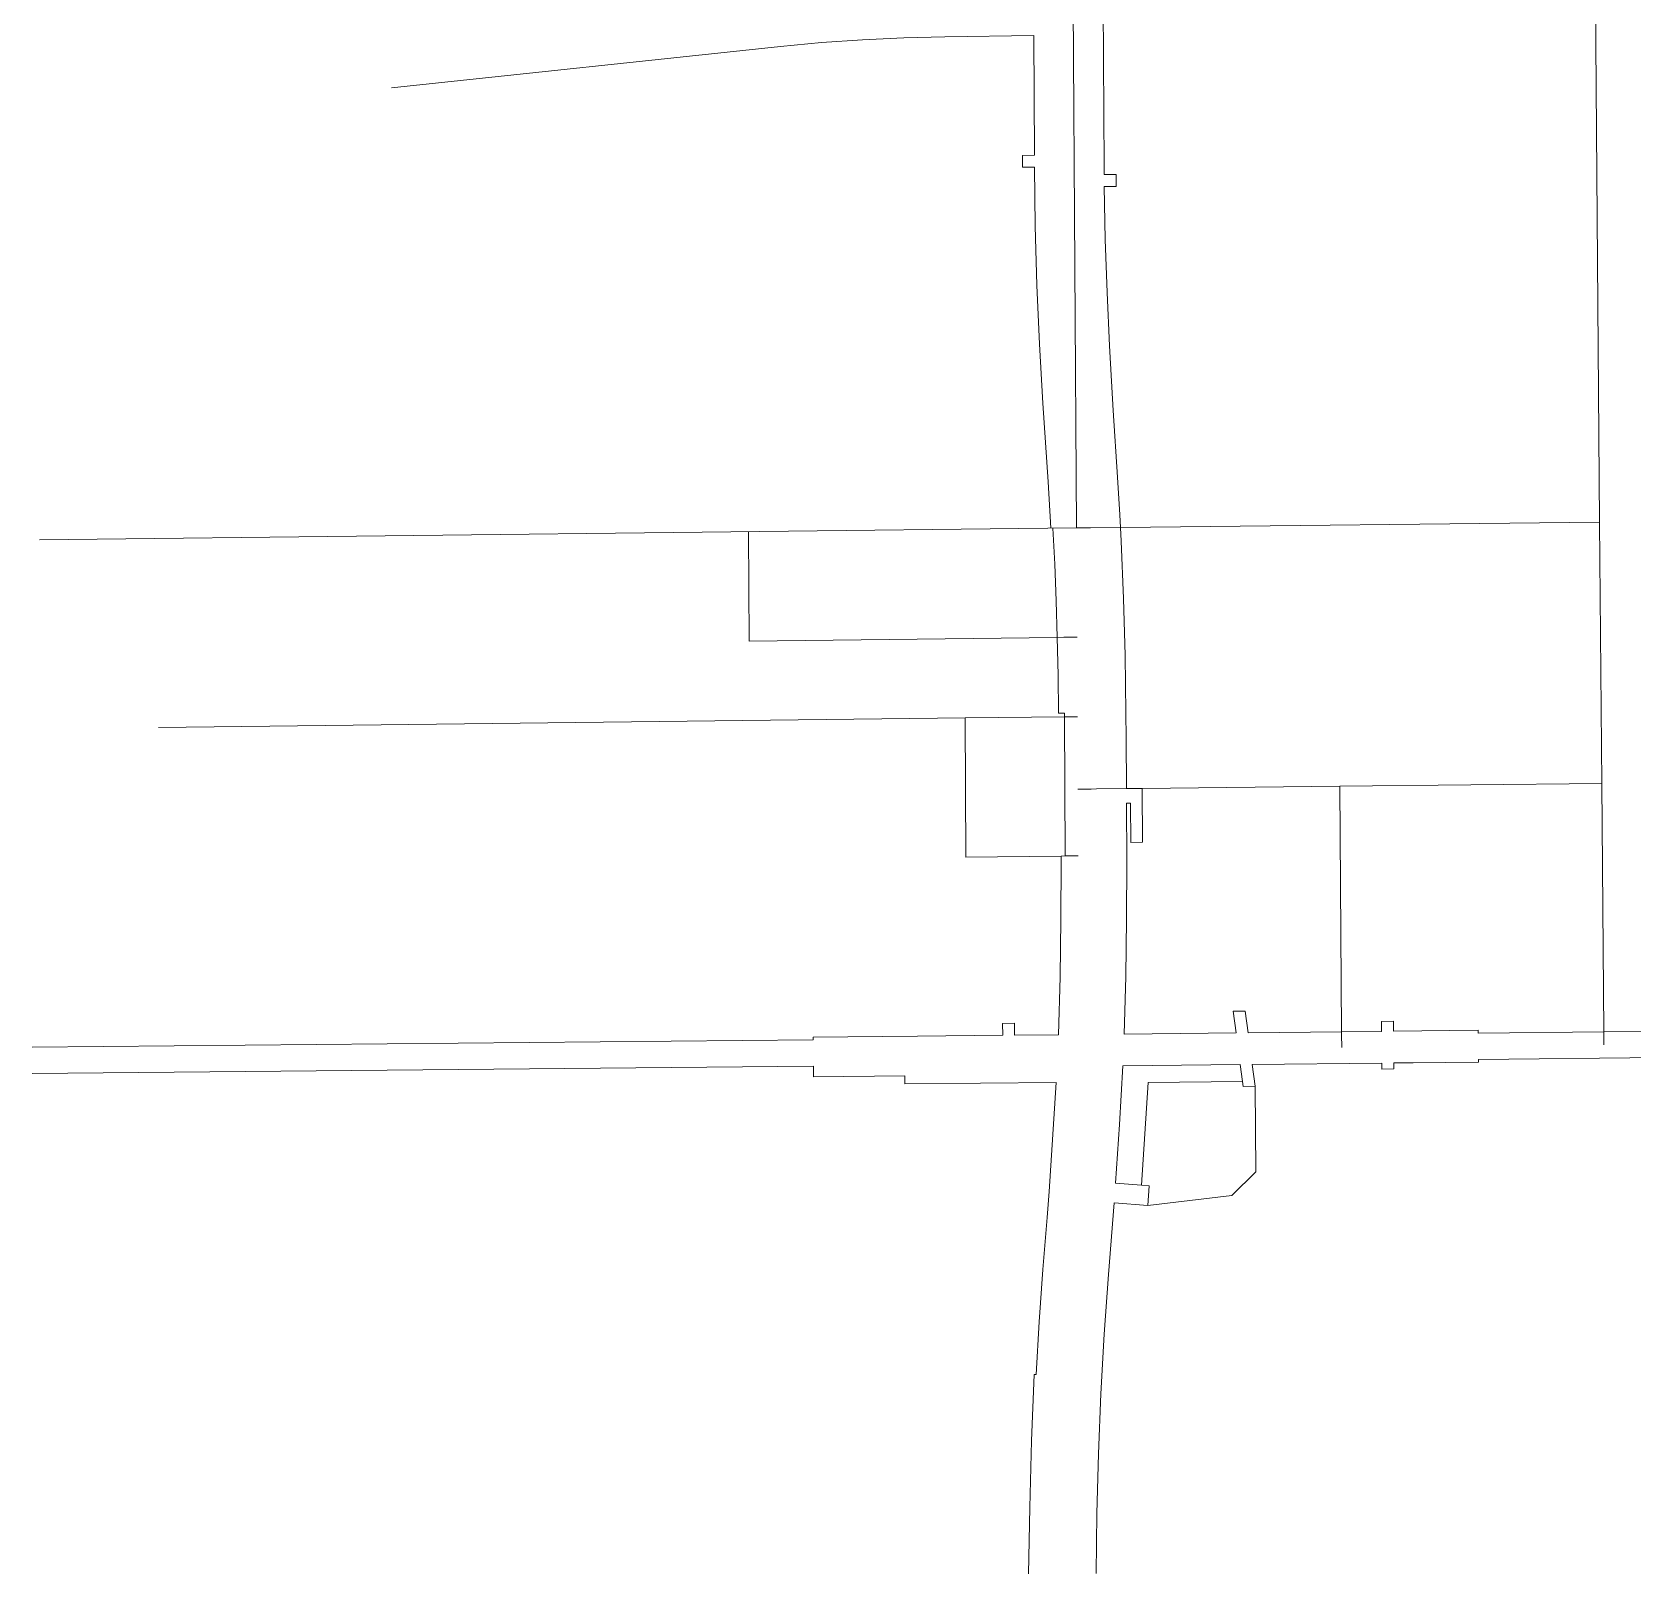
# Model space of a CAD drawing. Header units: feet. Extents: x 865220 to 2841409, y -2240498 to 948907.
# Drawn here: x 2825643 to 2829667, y 938003 to 941881 of the extents above; entities that cross this region are included whole.
import ezdxf

# ---------------------------------------------------------------- set-up
doc = ezdxf.new("R2010")
doc.units = ezdxf.units.FT
doc.header["$LTSCALE"] = 0.015
doc.header["$MEASUREMENT"] = 0
doc.layers.add('Dakota County Parcels', color=7, linetype='Continuous')

msp = doc.modelspace()

# ---------------------------------------------------------------- linework, layer by layer
at = {"layer": 'Dakota County Parcels', "lineweight": 5}
for p, q in [((2829586.1, 940648.5), (2829575.4, 941963.2)), ((2828269.9, 940634.1), (2828262.1, 941948.6)), ((2828339.5, 941542.3), (2828337.1, 941949.4)), ((2826547, 941740.9), (2827525.2, 941844.7)), ((2827939.1, 941869.5), (2828162.6, 941872.6)), ((2828164.4, 941571.3), (2828162.6, 941872.6)), ((2828134.4, 941571.1), (2828164.4, 941571.3)), ((2828134.5, 941541.1), (2828134.4, 941571.1)), ((2828164.5, 941541.3), (2828134.5, 941541.1)), ((2828339.7, 941522.8), (2828339.5, 941542.3)), ((2828369.6, 941523), (2828339.7, 941522.8)), ((2828369.8, 941493), (2828369.6, 941523)), ((2828339.9, 941492.8), (2828369.8, 941493)), ((2828362.3, 940929.3), (2828360.4, 940958.9)), ((2828198.8, 940749.9), (2828185.8, 940947.4)), ((2828362.3, 940929.3), (2828373.4, 940761.4)), ((2828379.2, 940666.7), (2828373.4, 940761.4)), ((2828205.8, 940633.4), (2828198.8, 940749.9)), ((2828380.9, 940635.3), (2828379.2, 940666.7)), ((2828380.9, 940635.3), (2829586.1, 940648.5)), ((2828382.7, 940600.6), (2828380.9, 940635.3)), ((2829591.4, 939991.1), (2829586.1, 940648.5)), ((2825661.7, 940603.7), (2828269.9, 940634.1)), ((2827446.6, 940349.5), (2827445, 940624.5)), ((2828210.7, 940633.4), (2828269.9, 940634.1)), ((2828215.2, 940543.1), (2828210.7, 940633.4)), ((2828269.9, 940634.1), (2828302.9, 940634.5)), ((2827446.6, 940349.5), (2828221.6, 940358.6)), ((2828238.5, 940358.8), (2828221.6, 940358.6)), ((2828271.5, 940359.1), (2828238.5, 940358.8)), ((2827989.7, 940155.9), (2825961.1, 940132.2)), ((2827989.7, 940155.9), (2828239.7, 940158.8)), ((2827991.8, 939805.9), (2827989.7, 940155.9)), ((2828239.6, 940168.1), (2828224.6, 940168)), ((2828239.7, 940158.8), (2828239.6, 940168.1)), ((2828272.7, 940159.2), (2828239.7, 940158.8)), ((2828239.7, 940158.8), (2828241.7, 939808.8)), ((2828395, 940105.3), (2828394.6, 940169)), ((2828395.7, 939978.2), (2828395, 940105.3)), ((2828932.6, 939984), (2829591.4, 939991.1)), ((2829591.4, 939991.1), (2829596.5, 939366.7)), ((2828273.8, 939976.9), (2828306.7, 939977.2)), ((2828435.1, 939978.6), (2828435.9, 939843.3)), ((2828936.9, 939366.7), (2828932.6, 939984)), ((2828405.8, 939941.4), (2828396, 939941.3)), ((2828406.4, 939843), (2828405.8, 939941.4)), ((2828435.9, 939843.3), (2828406.4, 939843)), ((2827991.8, 939805.9), (2828231.7, 939808.7)), ((2828241.7, 939808.8), (2828231.7, 939808.7)), ((2828231.8, 939794.9), (2828231.7, 939808.7)), ((2828274.7, 939809.2), (2828241.7, 939808.8)), ((2828084.2, 939387.8), (2828114.2, 939388.1)), ((2828084.5, 939357.8), (2828084.2, 939387.8)), ((2828114.2, 939388.1), (2828114.5, 939358.1)), ((2828694.5, 939418.4), (2828664.3, 939418.1)), ((2828671.5, 939363.8), (2828664.3, 939418.1)), ((2828701.8, 939364.2), (2828694.5, 939418.4)), ((2829067.1, 939393), (2829037.1, 939392.7)), ((2829037.4, 939367.7), (2829037.1, 939392.7)), ((2829067.4, 939368.1), (2829067.1, 939393)), ((2827607.5, 939353.3), (2827869.9, 939355.8)), ((2827607.5, 939346.3), (2827607.5, 939353.3)), ((2828084.5, 939357.8), (2827869.9, 939355.8)), ((2828114.5, 939358.1), (2828224.7, 939359.1)), ((2828671.5, 939363.8), (2828389.8, 939360.8)), ((2828936.9, 939366.7), (2828701.8, 939364.2)), ((2829037.4, 939367.7), (2828936.9, 939366.7)), ((2828937, 939359.7), (2828936.9, 939366.7)), ((2828937.2, 939326.7), (2828937, 939359.7)), ((2829280.4, 939370.3), (2829067.4, 939368.1)), ((2829280.5, 939363.3), (2829280.4, 939370.3)), ((2829280.5, 939363.3), (2829596.5, 939366.7)), ((2829596.5, 939366.7), (2830915.6, 939380.7)), ((2829596.8, 939333.7), (2829596.5, 939366.7)), ((2825642.7, 939327.5), (2827607.5, 939346.3)), ((2825643.4, 939261.5), (2827608.2, 939280.3)), ((2827608.4, 939253.3), (2827608.2, 939280.3)), ((2828386.5, 939280.8), (2828682.2, 939284)), ((2828687.9, 939241.4), (2828682.2, 939284)), ((2829038.2, 939287.7), (2828712.4, 939284.3)), ((2828712.4, 939284.3), (2828719.8, 939229.4)), ((2829038.4, 939272.7), (2829038.2, 939287.7)), ((2829068.4, 939273.1), (2829038.4, 939272.7)), ((2829117.2, 939288.6), (2829068.2, 939288.1)), ((2829068.4, 939273.1), (2829068.2, 939288.1)), ((2829281.2, 939290.3), (2829117.2, 939288.6)), ((2829281.2, 939297.3), (2829738.5, 939302.2)), ((2829281.2, 939297.3), (2829281.2, 939290.3)), ((2827838.1, 939255.5), (2827608.4, 939253.3)), ((2827838.1, 939255.5), (2827838.3, 939235.4)), ((2827838.3, 939235.4), (2828219.3, 939239.1)), ((2828201.4, 938965.2), (2828219.3, 939239.1)), ((2828433.9, 938981), (2828450.1, 939238.8)), ((2828687.9, 939241.4), (2828450.1, 939238.8)), ((2828689.5, 939229), (2828687.9, 939241.4)), ((2828719.8, 939229.4), (2828689.5, 939229)), ((2828721.3, 939014.1), (2828719.8, 939229.4)), ((2828368.5, 938986.2), (2828433.9, 938981)), ((2828661.1, 938954.5), (2828721.3, 939014.1)), ((2828196.2, 938899.4), (2828201.4, 938965.2)), ((2828433.9, 938981), (2828453.3, 938979.5)), ((2828449.3, 938929.6), (2828453.3, 938979.5)), ((2828449.3, 938929.6), (2828661.1, 938954.5)), ((2828364.6, 938936.4), (2828350.3, 938755.9)), ((2828364.6, 938936.4), (2828449.3, 938929.6)), ((2828185.8, 938769), (2828196.2, 938899.4)), ((2828163.3, 938504.6), (2828168.3, 938504.4))]:
    msp.add_line(p, q, dxfattribs=at)
for points in [[(2827939.1, 941869.5), (2827835.4, 941866.9), (2827731.9, 941861.9), (2827628.4, 941854.5), (2827525.2, 941844.7)], [(2828164.5, 941541.3), (2828166.5, 941392.7), (2828170.7, 941244.2), (2828177.2, 941095.8), (2828185.8, 940947.4)], [(2828339.9, 941492.8), (2828342.6, 941359.3), (2828346.9, 941225.7), (2828352.8, 941092.3), (2828360.4, 940958.9)], [(2828302.9, 940634.5), (2828305.6, 940634.5), (2828380.9, 940635.3)], [(2828394.6, 940169), (2828392.3, 940312.9), (2828388.3, 940456.8), (2828382.7, 940600.6)], [(2828221.6, 940358.6), (2828218.8, 940450.8), (2828215.2, 940543.1)], [(2828224.6, 940168), (2828223.6, 940263.3), (2828221.6, 940358.6)], [(2828306.7, 939977.2), (2828320.7, 939977.4), (2828395.7, 939978.2)], [(2828395.7, 939978.2), (2828435.1, 939978.6), (2828932.6, 939984)], [(2828395.9, 939941.5), (2828396, 939941.3), (2828396.8, 939795.9)], [(2828231.8, 939794.9), (2828231.1, 939649.6), (2828228.7, 939504.4), (2828224.7, 939359.1)], [(2828396.8, 939795.9), (2828396.2, 939650.9), (2828393.8, 939505.8), (2828389.8, 939360.8)], [(2828368.5, 938986.2), (2828378.6, 939133.5), (2828386.5, 939280.8)], [(2828185.8, 938769), (2828176.2, 938636.7), (2828168.3, 938504.4)], [(2828350.3, 938755.9), (2828339.7, 938605.9), (2828331.3, 938455.6), (2828325.2, 938305.3), (2828321.3, 938154.9), (2828319.6, 938004.4)], [(2828149.6, 938002.8), (2828152.3, 938170.1), (2828156.8, 938337.4), (2828163.3, 938504.6)]]:
    msp.add_lwpolyline(points, dxfattribs=at)

doc.saveas('drawing.dxf')
